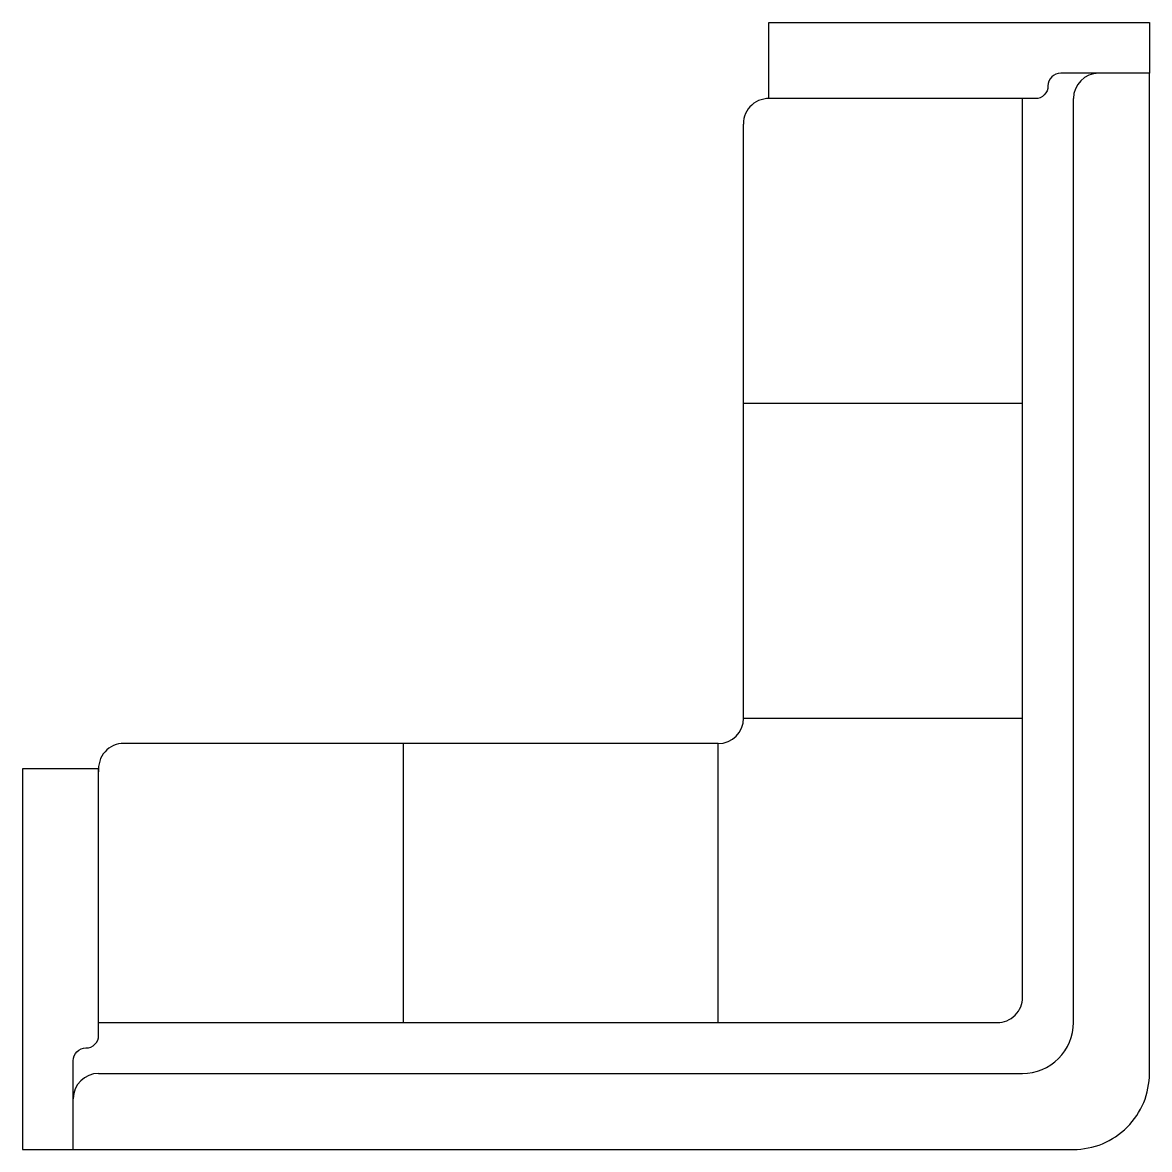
# Model space of a CAD drawing. Extents: x 101.24 to 103.35, y 85 to 87.11.
import ezdxf

# ---------------------------------------------------------------- set-up
doc = ezdxf.new("R2010")
doc.units = 0
doc.header["$LTSCALE"] = 0.5
doc.layers.get('0').update_dxf_attribs({"linetype": 'CONTINUOUS'})

msp = doc.modelspace()

# ---------------------------------------------------------------- linework, layer by layer
for p, q in [((102.59, 85.8075), (102.59, 86.92)), ((102.59, 85.8075), (103.1125, 85.8075)), ((102.5425, 85.76), (101.43, 85.76))]:
    msp.add_line(p, q)
for points in [[(102.6427, 86.9675), (102.6375, 86.9675), (102.6375, 87.11), (103.35, 87.11), (103.35, 87.015), (103.1838, 87.015, 0.414214), (103.16, 86.9913, -0.414214), (103.1363, 86.9675)], [(101.335, 85), (103.2075, 85, 0.414214), (103.35, 85.1425), (103.35, 87.015)], [(101.3825, 85.1425), (103.1125, 85.1425, 0.414214), (103.2075, 85.2375), (103.2075, 86.9675)], [(101.3825, 85.7073), (101.3825, 85.7125), (101.24, 85.7125), (101.24, 85), (101.335, 85), (101.335, 85.1662, -0.414214), (101.3588, 85.19, 0.414214), (101.3825, 85.2137)], [(101.3825, 85.2375), (103.065, 85.2375, 0.414214), (103.1125, 85.285)]]:
    msp.add_lwpolyline(points, format="xyb")
for points in [[(103.1363, 86.9675), (102.6375, 86.9675)], [(103.1125, 85.285), (103.1125, 86.9675)], [(102.59, 86.3975), (103.1125, 86.3975)], [(101.9525, 85.76), (101.9525, 85.2375)], [(102.5425, 85.2375), (102.5425, 85.76)], [(101.3825, 85.2137), (101.3825, 85.7125)]]:
    msp.add_lwpolyline(points)
for centre, radius, start, end in [((103.255, 86.9675), 0.0475, 90, 180), ((102.6375, 86.92), 0.0478, 83.7172, 180), ((102.5425, 85.8075), 0.0475, 270, 0), ((101.43, 85.7125), 0.0478, 90, 186.2828), ((101.3825, 85.095), 0.0475, 90, 180)]:
    msp.add_arc(centre, radius, start, end)

doc.saveas('drawing.dxf')
